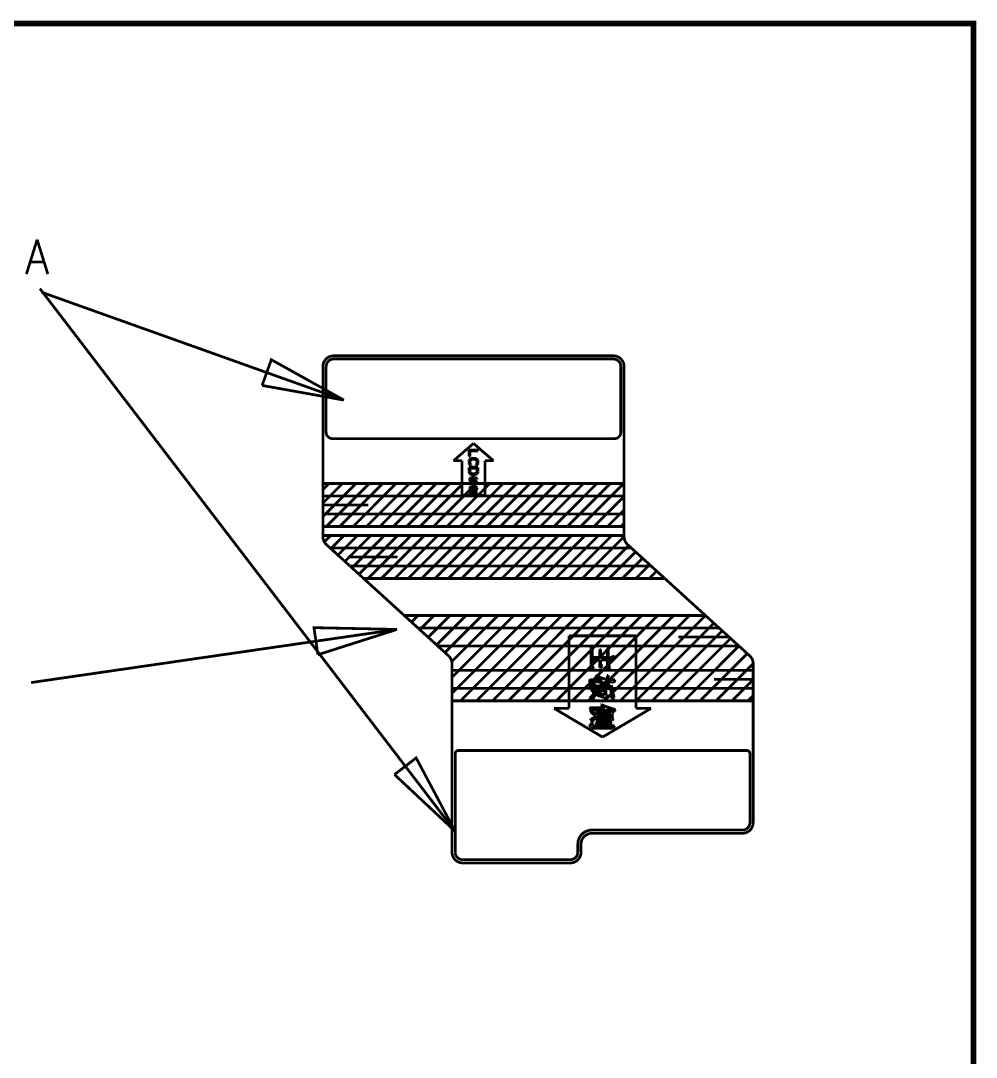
# Model space of a CAD drawing. Header units: millimetres. Extents: x 0 to 442, y 0 to 314.
# Drawn here: x 211.78 to 256.2, y 113.64 to 161.81 of the extents above; entities that cross this region are included whole.
import ezdxf

# ---------------------------------------------------------------- set-up
doc = ezdxf.new("R2010")
doc.units = ezdxf.units.MM
doc.header["$LTSCALE"] = 23.1
doc.layers.get('0').update_dxf_attribs({"linetype": 'CONTINUOUS'})

msp = doc.modelspace()

# ---------------------------------------------------------------- linework, layer by layer
at = {"const_width": 0.254}
msp.add_lwpolyline([(167.464, 161.686), (256.069, 161.686), (256.069, 65.596), (167.464, 65.596)], close=True, dxfattribs=at)
at = {"const_width": 0.127}
for points in [[(212.044, 150.038), (212.541, 151.638)], [(212.541, 151.638), (213.039, 150.038)], [(212.86, 150.598), (212.223, 150.598)], [(231.972, 124.141), (212.67, 149.363)], [(226.801, 144.182), (212.756, 149.193)], [(226.801, 144.182), (223.426, 146.06), (222.999, 144.864)], [(225.975, 145.74), (225.979, 145.79), (225.988, 145.837), (226.004, 145.88), (226.024, 145.919), (226.049, 145.955), (226.077, 145.987), (226.11, 146.016), (226.146, 146.041), (226.185, 146.061), (226.228, 146.076), (226.275, 146.086), (226.325, 146.09)], [(226.325, 146.24), (239.325, 146.24)], [(226.325, 146.09), (239.325, 146.09)], [(239.325, 146.09), (239.375, 146.086), (239.422, 146.076), (239.465, 146.061), (239.504, 146.041), (239.54, 146.016), (239.572, 145.987), (239.601, 145.955), (239.626, 145.919), (239.646, 145.88), (239.661, 145.837), (239.671, 145.79), (239.675, 145.74)], [(225.825, 137.837), (225.825, 145.74)], [(225.975, 142.69), (225.975, 145.74)], [(239.675, 145.74), (239.675, 142.69)], [(239.825, 137.837), (239.825, 145.74)], [(222.999, 144.864), (226.801, 144.182)], [(226.275, 142.39), (226.232, 142.393), (226.192, 142.402), (226.155, 142.415), (226.121, 142.432), (226.09, 142.453), (226.063, 142.478), (226.038, 142.505), (226.017, 142.536), (226, 142.57), (225.987, 142.607), (225.978, 142.647), (225.975, 142.69)], [(239.675, 142.69), (239.671, 142.647), (239.663, 142.607), (239.65, 142.57), (239.633, 142.536), (239.612, 142.505), (239.587, 142.478), (239.559, 142.453), (239.528, 142.432), (239.495, 142.415), (239.458, 142.402), (239.418, 142.393), (239.375, 142.39)], [(239.375, 142.39), (226.275, 142.39)], [(232.825, 142.169), (231.895, 141.362)], [(232.825, 142.169), (233.755, 141.362)], [(232.613, 141.547), (232.613, 141.865)], [(232.613, 141.865), (233.036, 141.865)], [(232.667, 141.812), (232.667, 141.547)], [(233.036, 141.812), (232.667, 141.812)], [(233.036, 141.865), (233.036, 141.812)], [(231.895, 141.362), (232.296, 141.362)], [(232.296, 141.362), (232.296, 139.758)], [(232.667, 141.547), (232.613, 141.547)], [(232.613, 141.336), (232.622, 141.38)], [(232.613, 141.256), (232.613, 141.336)], [(232.622, 141.213), (232.613, 141.256)], [(232.622, 141.38), (232.641, 141.415)], [(232.641, 141.177), (232.622, 141.213)], [(232.641, 141.415), (232.676, 141.45)], [(232.676, 141.142), (232.641, 141.177)], [(232.676, 141.371), (232.667, 141.336)], [(232.667, 141.336), (232.667, 141.256)], [(232.667, 141.256), (232.676, 141.221)], [(232.676, 141.45), (232.712, 141.468)], [(232.694, 141.397), (232.676, 141.371)], [(232.676, 141.221), (232.694, 141.195)], [(232.721, 141.133), (232.676, 141.142)], [(232.721, 141.415), (232.694, 141.397)], [(232.694, 141.195), (232.721, 141.186)], [(232.712, 141.468), (232.757, 141.477)], [(232.757, 141.424), (232.721, 141.415)], [(232.721, 141.186), (232.721, 141.133)], [(232.757, 141.477), (232.892, 141.477)], [(232.892, 141.424), (232.757, 141.424)], [(232.892, 141.477), (232.937, 141.468)], [(232.928, 141.415), (232.892, 141.424)], [(232.955, 141.397), (232.928, 141.415)], [(232.928, 141.186), (232.955, 141.195)], [(232.928, 141.133), (232.928, 141.186)], [(232.974, 141.142), (232.928, 141.133)], [(232.937, 141.468), (232.974, 141.45)], [(232.974, 141.371), (232.955, 141.397)], [(232.955, 141.195), (232.974, 141.221)], [(232.974, 141.45), (233.009, 141.415)], [(232.982, 141.336), (232.974, 141.371)], [(232.974, 141.221), (232.982, 141.256)], [(233.009, 141.177), (232.974, 141.142)], [(232.982, 141.256), (232.982, 141.336)], [(233.009, 141.415), (233.027, 141.38)], [(233.027, 141.213), (233.009, 141.177)], [(233.027, 141.38), (233.036, 141.336)], [(233.036, 141.256), (233.027, 141.213)], [(233.036, 141.336), (233.036, 141.256)], [(233.354, 141.362), (233.354, 139.758)], [(233.755, 141.362), (233.354, 141.362)], [(232.613, 140.851), (232.613, 141.063)], [(232.613, 141.063), (233.036, 141.063)], [(232.622, 140.807), (232.613, 140.851)], [(232.641, 140.772), (232.622, 140.807)], [(232.676, 140.737), (232.641, 140.772)], [(232.667, 140.851), (232.667, 141.01)], [(232.667, 141.01), (232.982, 141.01)], [(232.676, 140.816), (232.667, 140.851)], [(232.694, 140.789), (232.676, 140.816)], [(232.712, 140.719), (232.676, 140.737)], [(232.721, 140.772), (232.694, 140.789)], [(232.757, 140.71), (232.712, 140.719)], [(232.757, 140.763), (232.721, 140.772)], [(232.728, 140.619), (232.728, 140.626)], [(232.728, 140.626), (232.788, 140.593)], [(232.775, 140.579), (232.728, 140.619)], [(232.892, 140.763), (232.757, 140.763)], [(232.892, 140.71), (232.757, 140.71)], [(232.928, 140.772), (232.892, 140.763)], [(232.937, 140.719), (232.892, 140.71)], [(232.896, 140.619), (232.909, 140.626)], [(232.896, 140.559), (232.896, 140.619)], [(232.909, 140.626), (232.909, 140.559)], [(232.955, 140.789), (232.928, 140.772)], [(232.974, 140.737), (232.937, 140.719)], [(232.974, 140.816), (232.955, 140.789)], [(232.982, 140.851), (232.974, 140.816)], [(233.009, 140.772), (232.974, 140.737)], [(232.982, 141.01), (232.982, 140.851)], [(233.027, 140.807), (233.009, 140.772)], [(233.036, 140.851), (233.027, 140.807)], [(233.036, 141.063), (233.036, 140.851)], [(239.825, 140.307), (225.825, 140.307)], [(225.825, 140.015), (226.117, 140.307)], [(225.825, 139.393), (226.739, 140.307)], [(225.825, 140.307), (225.825, 138.307)], [(225.825, 138.771), (227.361, 140.307)], [(225.983, 138.307), (227.983, 140.307)], [(226.606, 138.307), (228.606, 140.307)], [(227.228, 138.307), (229.228, 140.307)], [(227.85, 138.307), (229.85, 140.307)], [(228.472, 138.307), (230.472, 140.307)], [(229.095, 138.307), (231.095, 140.307)], [(229.717, 138.307), (231.717, 140.307)], [(230.339, 138.307), (232.339, 140.307)], [(230.962, 138.307), (232.962, 140.307)], [(231.584, 138.307), (233.584, 140.307)], [(232.206, 138.307), (234.206, 140.307)], [(232.627, 140.552), (232.634, 140.559)], [(232.64, 140.525), (232.627, 140.552)], [(232.634, 140.559), (232.815, 140.559)], [(232.634, 140.143), (232.64, 140.15)], [(232.634, 140.143), (232.674, 140.089)], [(232.835, 140.525), (232.64, 140.525)], [(232.64, 140.512), (232.647, 140.519)], [(232.66, 140.492), (232.64, 140.512)], [(232.64, 140.492), (232.64, 140.499)], [(232.64, 140.499), (232.647, 140.492)], [(232.647, 140.458), (232.64, 140.492)], [(232.64, 140.291), (232.701, 140.358)], [(232.654, 140.284), (232.64, 140.291)], [(232.64, 140.15), (232.855, 140.15)], [(232.647, 140.519), (232.654, 140.519)], [(232.647, 140.492), (232.674, 140.445)], [(232.66, 140.411), (232.647, 140.458)], [(232.654, 140.519), (232.701, 140.485)], [(232.667, 140.27), (232.654, 140.284)], [(232.701, 140.458), (232.66, 140.492)], [(232.701, 140.358), (232.66, 140.411)], [(232.674, 140.257), (232.667, 140.27)], [(232.674, 140.445), (232.694, 140.411)], [(232.681, 140.257), (232.674, 140.257)], [(232.694, 140.291), (232.681, 140.257)], [(232.694, 140.411), (232.728, 140.385)], [(232.707, 140.317), (232.694, 140.291)], [(232.701, 140.485), (232.741, 140.465)], [(232.768, 140.431), (232.701, 140.458)], [(232.728, 140.344), (232.707, 140.317)], [(232.728, 140.385), (232.761, 140.398)], [(232.761, 140.324), (232.728, 140.344)], [(232.741, 140.465), (232.795, 140.458)], [(232.754, 140.364), (232.781, 140.378)], [(232.781, 140.351), (232.754, 140.364)], [(232.761, 140.398), (232.795, 140.405)], [(232.795, 140.311), (232.761, 140.324)], [(232.855, 140.425), (232.768, 140.431)], [(232.815, 140.559), (232.775, 140.579)], [(232.781, 140.492), (232.795, 140.499)], [(232.781, 140.485), (232.781, 140.492)], [(232.788, 140.472), (232.781, 140.485)], [(232.781, 140.378), (232.828, 140.398)], [(232.808, 140.344), (232.781, 140.351)], [(232.788, 140.593), (232.842, 140.572)], [(232.801, 140.465), (232.788, 140.472)], [(232.795, 140.499), (232.815, 140.505)], [(232.795, 140.458), (232.976, 140.458)], [(232.795, 140.405), (232.855, 140.411)], [(232.848, 140.297), (232.795, 140.311)], [(232.828, 140.478), (232.801, 140.465)], [(232.801, 140.19), (232.808, 140.197)], [(232.855, 140.15), (232.801, 140.19)], [(232.855, 140.338), (232.808, 140.344)], [(232.808, 140.197), (232.862, 140.17)], [(232.815, 140.505), (232.835, 140.525)], [(232.842, 140.499), (232.828, 140.478)], [(232.828, 140.398), (232.855, 140.398)], [(232.828, 138.307), (234.828, 140.307)], [(232.842, 140.572), (232.896, 140.559)], [(232.848, 140.525), (232.842, 140.499)], [(232.896, 140.525), (232.848, 140.525)], [(232.862, 140.284), (232.848, 140.297)], [(232.855, 140.411), (232.855, 140.425)], [(232.855, 140.398), (232.855, 140.338)], [(232.896, 140.311), (232.862, 140.284)], [(232.862, 140.17), (232.922, 140.15), (232.976, 140.129)], [(232.875, 140.425), (232.875, 140.331)], [(232.943, 140.425), (232.875, 140.425)], [(232.875, 140.331), (232.896, 140.317)], [(232.896, 140.129), (232.882, 140.109)], [(232.896, 140.465), (232.896, 140.525)], [(232.902, 140.465), (232.896, 140.465)], [(232.896, 140.317), (232.896, 140.311)], [(232.969, 140.096), (232.896, 140.129)], [(232.929, 140.485), (232.902, 140.465)], [(232.909, 140.559), (233.01, 140.559)], [(232.909, 140.525), (232.909, 140.505)], [(232.969, 140.525), (232.909, 140.525)], [(232.909, 140.505), (232.929, 140.492)], [(232.929, 140.492), (232.929, 140.485)], [(232.963, 140.277), (232.943, 140.425)], [(232.976, 140.458), (232.956, 140.425)], [(232.956, 140.425), (232.996, 140.304)], [(232.969, 140.277), (232.963, 140.277)], [(232.99, 140.512), (232.969, 140.525)], [(232.996, 140.297), (232.969, 140.277)], [(232.976, 140.129), (233.016, 140.123)], [(233.01, 140.559), (232.99, 140.512)], [(233.016, 140.123), (232.99, 140.089)], [(232.996, 140.304), (232.996, 140.297)], [(233.451, 138.307), (235.451, 140.307)], [(234.073, 138.307), (236.073, 140.307)], [(234.695, 138.307), (236.695, 140.307)], [(235.317, 138.307), (237.317, 140.307)], [(235.939, 138.307), (237.939, 140.307)], [(236.562, 138.307), (238.562, 140.307)], [(237.184, 138.307), (239.184, 140.307)], [(237.806, 138.307), (239.806, 140.307)], [(239.825, 138.307), (239.825, 140.307)], [(239.825, 139.728), (225.825, 139.728)], [(232.296, 139.758), (233.354, 139.758)], [(232.634, 139.888), (232.634, 139.901)], [(232.634, 139.901), (232.647, 139.901)], [(232.647, 139.861), (232.634, 139.888)], [(232.64, 140.109), (232.647, 140.116)], [(232.674, 140.062), (232.64, 140.109)], [(232.647, 140.116), (232.862, 140.116)], [(232.647, 139.975), (232.654, 139.982)], [(232.647, 139.968), (232.647, 139.975)], [(232.667, 139.955), (232.647, 139.968)], [(232.647, 139.901), (232.654, 139.908)], [(232.654, 139.854), (232.647, 139.861)], [(232.654, 139.982), (232.694, 139.995)], [(232.654, 139.908), (232.667, 139.928)], [(232.667, 139.847), (232.654, 139.854)], [(232.687, 139.955), (232.667, 139.955)], [(232.667, 139.928), (232.674, 139.935)], [(232.963, 139.847), (232.667, 139.847)], [(232.674, 140.089), (232.701, 140.069)], [(232.694, 140.042), (232.674, 140.062)], [(232.674, 139.935), (232.674, 139.881)], [(232.674, 139.881), (233.003, 139.881)], [(232.701, 139.962), (232.687, 139.955)], [(232.721, 140.029), (232.694, 140.042)], [(232.694, 139.995), (232.707, 140.009)], [(232.701, 140.069), (232.734, 140.049)], [(232.707, 139.968), (232.701, 139.962)], [(232.707, 140.009), (232.721, 140.029)], [(232.734, 140.022), (232.707, 139.968)], [(232.728, 140.082), (232.734, 140.089)], [(232.741, 140.062), (232.728, 140.082)], [(232.734, 139.908), (232.728, 139.935)], [(232.728, 139.935), (232.956, 139.935)], [(232.734, 140.089), (232.99, 140.089)], [(232.734, 140.049), (232.781, 140.042)], [(232.775, 140.015), (232.734, 140.022)], [(232.916, 139.908), (232.734, 139.908)], [(232.949, 140.062), (232.741, 140.062)], [(232.754, 139.962), (232.741, 139.988)], [(232.741, 139.988), (232.949, 139.988)], [(232.949, 139.962), (232.754, 139.962)], [(232.889, 140.015), (232.775, 140.015)], [(232.781, 140.042), (232.929, 140.042)], [(232.875, 140.109), (232.862, 140.116)], [(232.882, 140.109), (232.875, 140.109)], [(232.902, 140.002), (232.889, 140.015)], [(232.909, 140.002), (232.902, 140.002)], [(232.929, 140.042), (232.909, 140.002)], [(232.929, 139.901), (232.916, 139.908)], [(232.936, 139.901), (232.929, 139.901)], [(232.956, 139.935), (232.936, 139.901)], [(232.949, 139.988), (232.949, 140.062)], [(232.956, 139.955), (232.949, 139.962)], [(232.963, 139.955), (232.956, 139.955)], [(232.983, 139.988), (232.963, 139.955)], [(232.976, 139.841), (232.963, 139.847)], [(232.983, 140.089), (232.969, 140.096)], [(232.983, 140.089), (232.969, 140.062)], [(232.969, 140.062), (232.969, 139.995)], [(232.969, 139.995), (232.99, 139.988)], [(232.983, 139.841), (232.976, 139.841)], [(232.99, 139.988), (232.983, 139.988)], [(233.003, 139.881), (232.983, 139.841)], [(238.428, 138.307), (239.825, 139.704)], [(227.94, 139.307), (225.825, 139.307)], [(239.825, 138.886), (225.825, 138.886)], [(239.051, 138.307), (239.825, 139.081)], [(225.825, 138.307), (239.825, 138.307)], [(239.673, 138.307), (239.825, 138.459)], [(239.825, 137.89), (225.825, 137.89)], [(225.825, 137.89), (225.825, 137.837)], [(225.825, 137.837), (225.825, 137.828), (225.825, 137.824), (225.825, 137.819), (225.826, 137.811), (225.826, 137.807), (225.827, 137.794), (225.828, 137.785)], [(225.828, 137.785), (225.828, 137.779), (225.83, 137.768), (225.831, 137.762), (225.832, 137.756), (225.832, 137.751), (225.833, 137.745), (225.835, 137.739), (225.836, 137.734), (225.839, 137.717), (225.842, 137.706), (225.844, 137.7), (225.845, 137.695), (225.847, 137.689), (225.849, 137.684)], [(225.89, 137.591), (226.188, 137.89)], [(226.197, 137.277), (226.81, 137.89)], [(226.523, 136.98), (227.433, 137.89)], [(226.849, 136.683), (228.055, 137.89)], [(227.174, 136.387), (228.677, 137.89)], [(227.5, 136.09), (229.3, 137.89)], [(227.922, 135.89), (229.922, 137.89)], [(228.544, 135.89), (230.544, 137.89)], [(229.166, 135.89), (231.166, 137.89)], [(229.789, 135.89), (231.789, 137.89)], [(230.411, 135.89), (232.411, 137.89)], [(231.033, 135.89), (233.033, 137.89)], [(231.655, 135.89), (233.655, 137.89)], [(232.278, 135.89), (234.278, 137.89)], [(232.9, 135.89), (234.9, 137.89)], [(233.522, 135.89), (235.522, 137.89)], [(234.144, 135.89), (236.144, 137.89)], [(234.767, 135.89), (236.767, 137.89)], [(235.389, 135.89), (237.389, 137.89)], [(236.011, 135.89), (238.011, 137.89)], [(236.633, 135.89), (238.633, 137.89)], [(237.256, 135.89), (239.256, 137.89)], [(237.878, 135.89), (239.825, 137.837)], [(239.825, 137.837), (239.825, 137.89)], [(239.828, 137.784), (239.827, 137.788), (239.827, 137.793), (239.826, 137.797), (239.826, 137.81), (239.825, 137.815), (239.825, 137.819), (239.825, 137.823), (239.825, 137.828), (239.825, 137.837)], [(239.988, 137.467), (239.985, 137.47), (239.982, 137.473), (239.979, 137.476), (239.976, 137.479), (239.966, 137.488), (239.964, 137.491), (239.961, 137.494), (239.958, 137.498), (239.955, 137.501), (239.952, 137.504), (239.949, 137.507), (239.938, 137.52), (239.935, 137.524), (239.932, 137.527), (239.93, 137.531), (239.927, 137.534), (239.924, 137.538), (239.922, 137.541), (239.919, 137.545), (239.917, 137.548), (239.914, 137.552), (239.909, 137.559), (239.905, 137.566), (239.902, 137.57), (239.898, 137.577), (239.896, 137.581), (239.893, 137.584), (239.891, 137.588), (239.889, 137.592), (239.887, 137.596), (239.883, 137.603), (239.881, 137.607), (239.877, 137.615), (239.875, 137.619), (239.873, 137.623), (239.871, 137.627), (239.869, 137.631), (239.868, 137.635), (239.866, 137.639), (239.864, 137.643), (239.862, 137.647), (239.861, 137.651), (239.859, 137.655), (239.855, 137.667), (239.853, 137.671), (239.852, 137.675), (239.849, 137.683), (239.848, 137.687), (239.846, 137.691), (239.845, 137.695), (239.844, 137.7), (239.843, 137.704), (239.842, 137.708), (239.841, 137.712), (239.84, 137.716), (239.838, 137.725), (239.837, 137.729), (239.836, 137.734), (239.835, 137.738), (239.834, 137.742), (239.833, 137.746), (239.833, 137.75), (239.832, 137.755), (239.831, 137.759), (239.83, 137.763), (239.83, 137.767), (239.829, 137.776), (239.828, 137.78), (239.828, 137.784)], [(225.849, 137.684), (225.853, 137.673), (225.855, 137.667), (225.857, 137.662), (225.859, 137.656), (225.861, 137.651), (225.87, 137.629), (225.872, 137.624), (225.875, 137.619), (225.877, 137.614), (225.88, 137.609), (225.885, 137.599), (225.888, 137.594), (225.891, 137.589)], [(225.891, 137.589), (225.894, 137.584), (225.897, 137.579), (225.9, 137.574), (225.903, 137.569), (225.906, 137.564), (225.919, 137.545), (225.931, 137.529), (225.935, 137.524), (225.939, 137.519), (225.943, 137.514), (225.947, 137.509), (225.951, 137.505)], [(225.951, 137.505), (225.954, 137.501), (225.957, 137.498), (225.963, 137.492), (225.969, 137.486), (225.972, 137.482), (225.975, 137.479), (225.979, 137.476), (225.982, 137.473), (225.988, 137.467)], [(225.988, 137.467), (231.662, 132.3), (231.665, 132.297), (231.668, 132.295), (231.671, 132.292), (231.674, 132.289), (231.683, 132.279), (231.686, 132.276), (231.689, 132.273), (231.692, 132.27), (231.695, 132.267), (231.698, 132.264), (231.701, 132.26), (231.715, 132.244), (231.717, 132.24), (231.72, 132.237), (231.723, 132.233), (231.726, 132.23), (231.731, 132.223), (231.733, 132.219), (231.736, 132.216), (231.741, 132.209), (231.747, 132.198), (231.75, 132.194), (231.752, 132.191), (231.754, 132.187), (231.756, 132.183), (231.759, 132.18), (231.761, 132.176), (231.763, 132.172), (231.769, 132.16), (231.771, 132.156), (231.773, 132.153), (231.775, 132.149), (231.777, 132.145), (231.779, 132.141), (231.78, 132.137), (231.782, 132.133), (231.784, 132.129), (231.786, 132.125), (231.787, 132.121), (231.789, 132.117), (231.791, 132.113), (231.795, 132.101), (231.796, 132.097), (231.798, 132.093), (231.801, 132.085), (231.802, 132.08), (231.803, 132.076), (231.805, 132.072), (231.806, 132.068), (231.807, 132.064), (231.808, 132.059), (231.809, 132.055), (231.811, 132.047), (231.812, 132.043), (231.814, 132.034), (231.815, 132.03), (231.816, 132.026), (231.817, 132.022), (231.817, 132.017), (231.818, 132.013), (231.819, 132.009), (231.819, 132.005), (231.82, 132), (231.821, 131.996), (231.821, 131.992), (231.822, 131.983)], [(225.988, 137.467), (227.72, 135.89)], [(226.16, 137.311), (240.16, 137.311)], [(238.5, 135.89), (240.035, 137.425)], [(239.988, 137.467), (245.662, 132.3)], [(241.72, 135.89), (239.988, 137.467)], [(229.296, 136.89), (226.975, 136.89)], [(239.122, 135.89), (240.361, 137.128)], [(239.745, 135.89), (240.686, 136.831)], [(227.084, 136.469), (241.084, 136.469)], [(240.367, 135.89), (241.012, 136.535)], [(227.72, 135.89), (241.72, 135.89)], [(240.989, 135.89), (241.338, 136.238)], [(241.612, 135.89), (241.663, 135.942)], [(229.606, 134.172), (231.662, 132.3)], [(243.606, 134.172), (229.606, 134.172)], [(229.942, 133.867), (230.247, 134.172)], [(230.33, 133.513), (230.99, 134.172)], [(230.719, 133.159), (231.732, 134.172)], [(231.107, 132.805), (232.475, 134.172)], [(231.496, 132.451), (233.217, 134.172)], [(231.815, 132.028), (233.96, 134.172)], [(231.825, 130.553), (235.445, 134.172)], [(231.825, 131.295), (234.702, 134.172)], [(232.221, 130.206), (236.187, 134.172)], [(232.963, 130.206), (236.93, 134.172)], [(233.706, 130.206), (237.672, 134.172)], [(234.448, 130.206), (238.414, 134.172)], [(235.191, 130.206), (239.157, 134.172)], [(235.933, 130.206), (239.899, 134.172)], [(236.676, 130.206), (240.642, 134.172)], [(237.418, 130.206), (241.384, 134.172)], [(238.16, 130.206), (242.127, 134.172)], [(238.903, 130.206), (242.869, 134.172)], [(239.645, 130.206), (243.609, 134.17)], [(245.662, 132.3), (243.606, 134.172)], [(229.272, 133.525), (212.262, 131.055)], [(229.272, 133.525), (225.41, 133.606), (225.593, 132.349)], [(225.593, 132.349), (229.272, 133.525)], [(230.242, 133.593), (244.242, 133.593)], [(240.388, 130.206), (243.998, 133.816)], [(241.13, 130.206), (244.386, 133.462)], [(237.267, 129.854), (237.267, 133.228)], [(240.383, 133.228), (237.267, 133.228)], [(240.383, 129.854), (240.383, 133.228)], [(241.873, 130.206), (244.775, 133.108)], [(242.354, 133.172), (244.704, 133.172)], [(231.166, 132.752), (245.166, 132.752)], [(238.283, 132.701), (238.346, 132.723)], [(238.283, 131.616), (238.283, 132.701)], [(238.346, 132.723), (238.346, 132.233)], [(238.687, 132.595), (238.729, 132.595)], [(238.687, 132.233), (238.687, 132.595)], [(238.729, 132.595), (238.729, 132.233)], [(239.048, 132.638), (239.091, 132.659)], [(239.048, 132.233), (239.048, 132.638)], [(239.091, 132.659), (239.091, 131.85)], [(242.615, 130.206), (245.163, 132.754)], [(231.822, 131.983), (231.823, 131.979), (231.823, 131.975), (231.823, 131.971), (231.824, 131.966), (231.824, 131.953), (231.825, 131.948), (231.825, 131.944), (231.825, 131.94), (231.825, 131.931)], [(231.825, 131.931), (231.825, 130.206)], [(231.825, 123.173), (231.825, 131.931)], [(238.346, 132.233), (238.687, 132.233)], [(238.687, 132.106), (238.346, 132.106)], [(238.346, 132.106), (238.346, 131.787)], [(238.687, 131.744), (238.687, 132.106)], [(238.729, 132.233), (239.048, 132.233)], [(239.048, 132.106), (238.729, 132.106)], [(238.729, 132.106), (238.729, 131.893)], [(239.048, 131.659), (239.048, 132.106)], [(239.112, 132.169), (239.133, 132.191)], [(239.133, 132.127), (239.112, 132.169)], [(239.133, 132.191), (239.176, 132.212)], [(239.176, 132.085), (239.133, 132.127)], [(239.176, 132.212), (239.24, 132.233)], [(239.261, 132.085), (239.176, 132.085)], [(239.24, 132.233), (239.367, 132.297)], [(239.282, 132.106), (239.261, 132.085)], [(239.389, 132.276), (239.325, 132.169), (239.282, 132.106)], [(239.367, 132.297), (239.389, 132.276)], [(243.358, 130.206), (245.552, 132.4)], [(244.1, 130.206), (245.825, 131.931)], [(245.699, 132.263), (245.696, 132.266), (245.693, 132.269), (245.69, 132.273), (245.687, 132.276), (245.684, 132.279), (245.681, 132.282), (245.675, 132.288), (245.671, 132.291), (245.668, 132.294), (245.662, 132.3)], [(245.759, 132.179), (245.756, 132.184), (245.75, 132.194), (245.744, 132.204), (245.731, 132.223), (245.719, 132.238), (245.711, 132.248), (245.703, 132.258), (245.699, 132.263)], [(245.801, 132.084), (245.799, 132.089), (245.797, 132.095), (245.795, 132.101), (245.791, 132.111), (245.789, 132.117), (245.78, 132.138), (245.777, 132.143), (245.775, 132.149), (245.77, 132.159), (245.764, 132.169), (245.762, 132.174), (245.759, 132.179)], [(245.822, 131.982), (245.822, 131.988), (245.821, 131.994), (245.819, 132.006), (245.818, 132.011), (245.818, 132.017), (245.817, 132.023), (245.815, 132.028), (245.814, 132.034), (245.81, 132.051), (245.806, 132.068), (245.804, 132.073), (245.801, 132.084)], [(245.825, 131.931), (245.825, 131.94), (245.825, 131.944), (245.825, 131.948), (245.824, 131.965), (245.823, 131.969), (245.823, 131.974), (245.822, 131.982)], [(245.825, 131.931), (245.825, 124.549)], [(245.825, 130.206), (245.825, 131.931)], [(245.825, 131.627), (231.825, 131.627)], [(238.304, 131.595), (238.283, 131.616)], [(238.431, 131.702), (238.304, 131.595)], [(238.346, 131.787), (238.431, 131.723)], [(238.431, 131.723), (238.431, 131.702)], [(238.708, 131.723), (238.687, 131.744)], [(238.814, 131.808), (238.708, 131.723)], [(238.729, 131.893), (238.814, 131.829)], [(238.814, 131.829), (238.814, 131.808)], [(239.07, 131.638), (239.048, 131.659)], [(239.176, 131.744), (239.07, 131.638)], [(239.091, 131.85), (239.176, 131.765)], [(239.176, 131.765), (239.176, 131.744)], [(238.198, 131.17), (238.219, 131.191)], [(238.24, 131.085), (238.198, 131.17)], [(238.219, 131.191), (238.793, 131.191)], [(238.857, 131.085), (238.24, 131.085)], [(238.24, 131.042), (238.261, 131.063)], [(238.304, 130.978), (238.24, 131.042)], [(238.24, 131), (238.261, 130.978)], [(238.24, 130.978), (238.24, 131)], [(238.261, 130.872), (238.24, 130.978)], [(238.261, 131.063), (238.283, 131.063)], [(238.261, 130.978), (238.346, 130.83)], [(238.283, 131.063), (238.431, 130.957)], [(238.431, 130.872), (238.304, 130.978)], [(238.517, 131.404), (238.708, 131.297)], [(238.517, 131.382), (238.517, 131.404)], [(238.665, 131.255), (238.517, 131.382)], [(238.793, 131.191), (238.665, 131.255)], [(238.687, 130.978), (238.729, 131)], [(238.687, 130.957), (238.687, 130.978)], [(238.708, 131.297), (238.878, 131.234)], [(238.729, 131), (238.793, 131.021)], [(238.793, 131.021), (238.857, 131.085)], [(238.878, 131), (238.836, 130.936)], [(238.878, 131.234), (239.048, 131.191)], [(238.899, 131.085), (238.878, 131)], [(239.048, 131.085), (238.899, 131.085)], [(239.048, 131.382), (239.091, 131.404)], [(239.048, 131.191), (239.048, 131.382)], [(239.048, 130.893), (239.048, 131.085)], [(239.091, 131.404), (239.091, 131.191)], [(239.091, 131.191), (239.41, 131.191)], [(239.282, 131.085), (239.091, 131.085)], [(239.091, 131.085), (239.091, 131.021)], [(239.091, 131.021), (239.155, 130.978)], [(239.155, 130.978), (239.155, 130.957)], [(239.346, 131.042), (239.282, 131.085)], [(239.41, 131.191), (239.346, 131.042)], [(244.004, 131.206), (245.825, 131.206)], [(244.843, 130.206), (245.825, 131.188)], [(245.825, 130.785), (231.825, 130.785)], [(238.24, 130.34), (238.431, 130.553)], [(238.304, 130.723), (238.261, 130.872)], [(238.431, 130.553), (238.304, 130.723)], [(238.346, 130.83), (238.41, 130.723)], [(238.41, 130.723), (238.517, 130.638)], [(238.431, 130.957), (238.559, 130.893)], [(238.644, 130.787), (238.431, 130.872)], [(238.517, 130.511), (238.453, 130.425)], [(238.517, 130.638), (238.623, 130.681)], [(238.623, 130.447), (238.517, 130.511)], [(238.559, 130.893), (238.729, 130.872)], [(238.602, 130.574), (238.687, 130.617), (238.836, 130.681)], [(238.687, 130.532), (238.602, 130.574)], [(238.623, 130.681), (238.729, 130.702), (238.921, 130.723)], [(238.921, 130.766), (238.644, 130.787)], [(238.708, 130.915), (238.687, 130.957)], [(238.772, 130.511), (238.687, 130.532)], [(238.75, 130.893), (238.708, 130.915)], [(238.729, 130.872), (239.303, 130.872)], [(238.836, 130.936), (238.75, 130.893)], [(238.921, 130.489), (238.772, 130.511)], [(238.836, 130.681), (238.921, 130.681)], [(238.921, 130.723), (238.921, 130.766)], [(238.921, 130.681), (238.921, 130.489)], [(239.197, 130.766), (238.984, 130.766)], [(238.984, 130.766), (238.984, 130.468)], [(239.07, 130.893), (239.048, 130.893)], [(239.155, 130.957), (239.07, 130.893)], [(239.261, 130.298), (239.197, 130.766)], [(239.303, 130.872), (239.24, 130.766)], [(239.24, 130.766), (239.367, 130.383)], [(231.825, 130.206), (245.825, 130.206)], [(238.283, 130.319), (238.24, 130.34)], [(238.325, 130.277), (238.283, 130.319)], [(238.346, 130.234), (238.325, 130.277)], [(238.368, 130.234), (238.346, 130.234)], [(238.41, 130.34), (238.368, 130.234)], [(238.453, 130.425), (238.41, 130.34)], [(238.729, 130.404), (238.623, 130.447)], [(238.899, 130.362), (238.729, 130.404)], [(238.75, 130.021), (238.772, 130.043)], [(238.921, 129.894), (238.75, 130.021)], [(238.772, 130.043), (238.942, 129.958)], [(238.942, 130.319), (238.899, 130.362)], [(239.048, 130.404), (238.942, 130.319)], [(238.984, 130.468), (239.048, 130.425)], [(239.048, 130.425), (239.048, 130.404)], [(239.282, 130.298), (239.261, 130.298)], [(239.367, 130.362), (239.282, 130.298)], [(239.367, 130.383), (239.367, 130.362)], [(245.585, 130.206), (245.825, 130.446)], [(236.572, 129.854), (237.267, 129.854)], [(238.825, 128.521), (236.572, 129.854)], [(238.219, 129.872), (238.24, 129.894)], [(238.346, 129.702), (238.219, 129.872)], [(238.24, 129.894), (238.921, 129.894)], [(238.24, 129.766), (238.261, 129.787)], [(238.346, 129.617), (238.24, 129.766)], [(238.261, 129.787), (238.942, 129.787)], [(238.346, 129.702), (238.431, 129.638)], [(238.41, 129.553), (238.346, 129.617)], [(238.495, 129.511), (238.41, 129.553)], [(238.431, 129.638), (238.538, 129.575)], [(238.517, 129.681), (238.538, 129.702)], [(238.559, 129.617), (238.517, 129.681)], [(238.538, 129.702), (239.346, 129.702)], [(238.538, 129.575), (238.687, 129.553)], [(239.218, 129.617), (238.559, 129.617)], [(238.687, 129.553), (239.155, 129.553)], [(238.825, 128.521), (241.078, 129.854)], [(238.942, 129.958), (239.133, 129.894), (239.303, 129.83)], [(238.984, 129.766), (238.942, 129.787)], [(239.006, 129.766), (238.984, 129.766)], [(239.048, 129.83), (239.006, 129.766)], [(239.282, 129.723), (239.048, 129.83)], [(239.155, 129.553), (239.091, 129.426)], [(239.218, 129.383), (239.218, 129.617)], [(239.325, 129.702), (239.282, 129.723)], [(239.325, 129.702), (239.282, 129.617)], [(239.282, 129.617), (239.282, 129.404)], [(239.303, 129.83), (239.431, 129.808)], [(239.431, 129.808), (239.346, 129.702)], [(241.078, 129.854), (240.383, 129.854)], [(238.219, 129.107), (238.261, 129.107)], [(238.219, 129.064), (238.219, 129.107)], [(238.261, 128.979), (238.219, 129.064)], [(238.261, 129.341), (238.283, 129.362)], [(238.261, 129.319), (238.261, 129.341)], [(238.325, 129.277), (238.261, 129.319)], [(238.261, 129.107), (238.283, 129.128)], [(238.283, 129.362), (238.41, 129.404)], [(238.283, 129.128), (238.325, 129.192)], [(238.389, 129.277), (238.325, 129.277)], [(238.325, 129.192), (238.346, 129.213)], [(238.346, 129.213), (238.346, 129.043)], [(238.346, 129.043), (239.389, 129.043)], [(238.431, 129.298), (238.389, 129.277)], [(238.41, 129.404), (238.453, 129.447)], [(238.453, 129.319), (238.431, 129.298)], [(238.453, 129.447), (238.495, 129.511)], [(238.538, 129.489), (238.453, 129.319)], [(238.517, 129.213), (239.24, 129.213)], [(238.538, 129.128), (238.517, 129.213)], [(238.665, 129.468), (238.538, 129.489)], [(239.112, 129.128), (238.538, 129.128)], [(238.559, 129.383), (239.218, 129.383)], [(238.602, 129.298), (238.559, 129.383)], [(239.218, 129.298), (238.602, 129.298)], [(239.027, 129.468), (238.665, 129.468)], [(239.07, 129.426), (239.027, 129.468)], [(239.091, 129.426), (239.07, 129.426)], [(239.155, 129.107), (239.112, 129.128)], [(239.176, 129.107), (239.155, 129.107)], [(239.24, 129.213), (239.176, 129.107)], [(239.24, 129.277), (239.218, 129.298)], [(239.261, 129.277), (239.24, 129.277)], [(239.325, 129.383), (239.261, 129.277)], [(239.282, 129.404), (239.346, 129.383)], [(239.346, 129.383), (239.325, 129.383)], [(239.389, 129.043), (239.325, 128.915)], [(238.283, 128.958), (238.261, 128.979)], [(238.325, 128.936), (238.283, 128.958)], [(239.261, 128.936), (238.325, 128.936)], [(239.303, 128.915), (239.261, 128.936)], [(239.325, 128.915), (239.303, 128.915)], [(231.975, 127.749), (231.976, 127.764), (231.978, 127.778), (231.981, 127.793), (231.986, 127.807), (231.993, 127.82), (232, 127.833), (232.009, 127.844), (232.019, 127.855), (232.03, 127.865), (232.042, 127.874), (232.054, 127.882), (232.067, 127.888), (232.081, 127.893), (232.096, 127.896), (232.11, 127.898), (232.125, 127.899)], [(231.975, 123.173), (231.975, 127.749)], [(232.125, 127.899), (245.525, 127.899)], [(245.525, 127.899), (245.54, 127.898), (245.554, 127.896), (245.568, 127.893), (245.582, 127.888), (245.596, 127.882), (245.608, 127.874), (245.62, 127.865), (245.631, 127.855), (245.641, 127.844), (245.65, 127.833), (245.657, 127.82), (245.664, 127.807), (245.668, 127.793), (245.672, 127.778), (245.674, 127.764), (245.675, 127.749)], [(245.675, 127.749), (245.675, 124.549)], [(231.972, 124.141), (230.16, 127.552), (229.152, 126.781)], [(229.152, 126.781), (231.972, 124.141)], [(245.675, 124.549), (245.671, 124.499), (245.661, 124.452), (245.646, 124.409), (245.625, 124.37), (245.601, 124.334), (245.572, 124.302), (245.54, 124.273), (245.504, 124.249), (245.465, 124.228), (245.422, 124.213), (245.375, 124.203), (245.325, 124.199)], [(238.325, 124.199), (238.247, 124.194), (238.173, 124.181), (238.103, 124.16), (238.036, 124.132), (237.975, 124.097), (237.918, 124.056), (237.865, 124.009), (237.818, 123.957), (237.777, 123.9), (237.743, 123.838), (237.714, 123.771), (237.693, 123.701), (237.68, 123.627), (237.675, 123.549)], [(245.325, 124.199), (238.325, 124.199)], [(245.325, 124.049), (238.325, 124.049)], [(237.675, 123.549), (237.675, 123.173)], [(237.825, 123.173), (237.825, 123.549)], [(237.325, 122.823), (232.325, 122.823), (232.275, 122.827), (232.228, 122.837), (232.185, 122.852), (232.146, 122.873), (232.11, 122.897), (232.077, 122.926), (232.049, 122.958), (232.024, 122.994), (232.004, 123.034), (231.988, 123.076), (231.979, 123.123), (231.975, 123.173)], [(237.675, 123.173), (237.671, 123.123), (237.661, 123.076), (237.646, 123.034), (237.626, 122.994), (237.601, 122.958), (237.572, 122.926), (237.54, 122.897), (237.504, 122.873), (237.465, 122.852), (237.422, 122.837), (237.375, 122.827), (237.325, 122.823)], [(232.325, 122.673), (237.325, 122.673)]]:
    msp.add_lwpolyline(points, dxfattribs=at)
for points in [[(226.325, 146.24, 0.414067), (225.825, 145.74)], [(239.825, 145.74, 0.414072), (239.325, 146.24)], [(225.825, 137.837, 0.211126), (225.988, 137.467)], [(239.825, 137.837, 0.211126), (239.988, 137.467)], [(231.825, 131.931, 0.210993), (231.662, 132.3)], [(245.825, 131.931, 0.211092), (245.662, 132.3)], [(245.325, 124.049, 0.414068), (245.825, 124.549)], [(238.325, 124.049, 0.414365), (237.825, 123.549)], [(231.825, 123.173, 0.414217), (232.325, 122.673)], [(237.325, 122.673, 0.414218), (237.825, 123.173)]]:
    msp.add_lwpolyline(points, format="xyb", dxfattribs=at)

doc.saveas('drawing.dxf')
